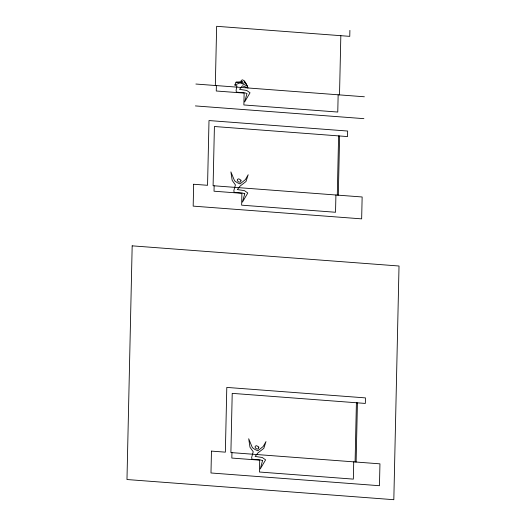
<?xml version="1.0" encoding="UTF-8"?>
<svg xmlns="http://www.w3.org/2000/svg" width="526" height="526" viewBox="0 0 526 526"><rect width="100%" height="100%" fill="white"/><g stroke="black" fill="none" stroke-linecap="round" stroke-linejoin="round"><path stroke-width="0.79" d="M215.325 85.508L216.646 26.3L349.764 36.36L349.895 30.37M214.148 185.796L214.023 191.208L241.901 193.312L241.638 205.166L335.535 212.261L335.923 195.001M216.377 85.587L216.258 90.998L244.136 93.102L243.867 104.957L337.771 112.051L338.152 94.792M231.953 452.649L231.828 458.061L259.706 460.171L259.443 472.019L353.34 479.12L353.728 461.854M337.284 195.107L338.599 135.899M339.513 94.897L340.835 35.689M338.31 195.179L339.625 135.978M355.089 461.959L356.404 402.752M356.115 462.038L357.43 402.831M234.852 85.028L236.016 82.188L242.946 81.622L234.852 85.028L236.97 85.889L236.082 90.347L236.365 92.135L244.879 92.846L246.99 93.529L244.656 101.926L250.028 92.8L246.707 90.439L239.554 89.354L242.42 85.797L248.075 87.987L245.208 82.161L247.483 86.086L239.54 82.516L236.016 82.188M195.889 84.035L364.373 96.771M195.402 105.917L363.887 118.652M132.177 245.846L126.976 479.528L393.823 499.7L399.024 266.011L132.177 245.846M193.66 184.251L193.173 206.126L361.658 218.862L362.144 196.98L213.096 185.717L214.411 126.51L347.535 136.576L347.653 131.04L209 120.559L207.553 185.297L193.66 184.251M211.465 451.104L210.979 472.979L379.463 485.715L379.95 463.84L230.894 452.57L232.216 393.363L365.333 403.429L365.458 397.893L226.798 387.412L225.358 452.156L211.465 451.104M244.8 81.26L244.57 82.654L243.748 83.226L242.013 82.786L241.099 81.26L241.256 80.36L242.65 79.834L244.8 81.26M240.993 180.24L240.763 181.634L239.948 182.2L238.206 181.766L237.292 180.234L237.456 179.34L238.843 178.814L240.993 180.24M258.799 447.093L258.568 448.487L257.747 449.059L256.011 448.625L255.097 447.093L255.255 446.193L256.649 445.673L258.799 447.093M244.761 193.739L242.427 202.135L247.792 193.009L244.478 190.649L237.325 189.57L240.185 186.013L245.99 181.529L248.18 174.744L245.399 179.629L240.034 183.909L237.305 182.726L234.543 180.76L230.901 171.897L232.183 180.392L235.424 184.915L233.853 190.557L234.129 192.345L242.65 193.055L244.761 193.739M262.566 460.598L260.225 468.995L265.597 459.869L262.277 457.502L255.123 456.423L257.99 452.866L263.789 448.382L265.985 441.597L263.204 446.489L257.839 450.769L255.11 449.585L252.342 447.619L248.706 438.756L249.988 447.245L253.23 451.768L251.652 457.41L251.934 459.198L260.455 459.908L262.566 460.598"/></g></svg>
